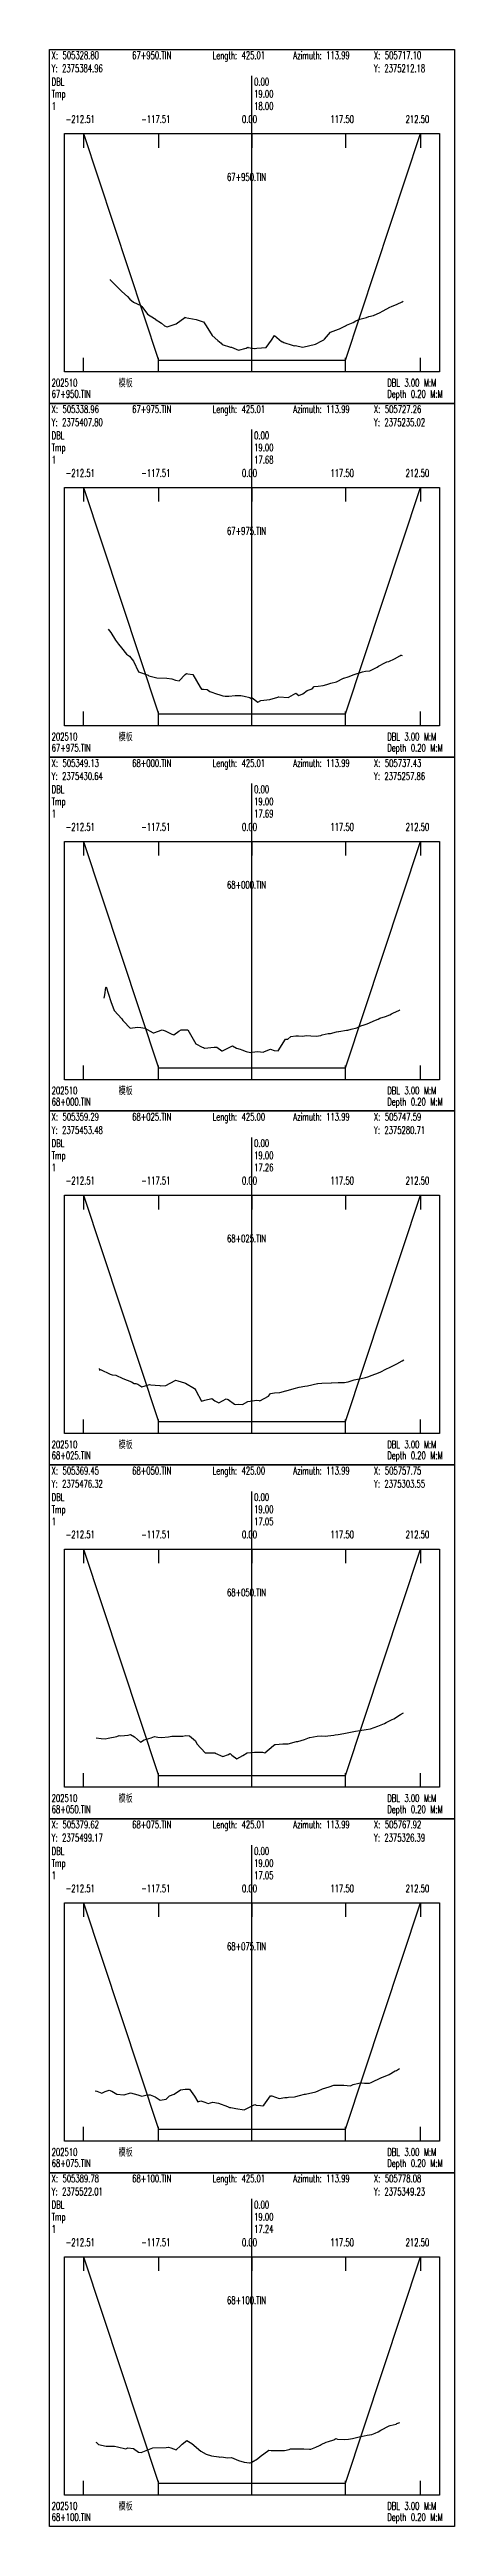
# Model space of a CAD drawing. Extents: x 1 to 171, y -4306 to 0.
# Drawn here: x 1 to 171, y -2227 to -1188 of the extents above; entities that cross this region are included whole.
import ezdxf

# ---------------------------------------------------------------- set-up
doc = ezdxf.new("R2010")
doc.units = 0
doc.header["$MEASUREMENT"] = 0
doc.layers.add('LABELS', color=7, linetype='Continuous')
doc.layers.add('XSECTION', color=7, linetype='Continuous')
doc.styles.get("Standard").update_dxf_attribs({"font": 'txt.shx'})

msp = doc.modelspace()

# ---------------------------------------------------------------- linework, layer by layer
at = {"layer": 'XSECTION', "color": 0, "linetype": 'Continuous'}
for points in [[(1, -1187.8), (171, -1187.8), (171, -1336.3), (1, -1336.3), (1, -1187.8)], [(86, -1323.1), (86, -1198.9)], [(86, -1323.1), (86, -1198.9)], [(7.3, -1223.1), (164.7, -1223.1), (164.7, -1323.1), (7.3, -1323.1), (7.3, -1223.1)], [(15.2, -1223.1), (15.2, -1229)], [(15.2, -1223.1), (46.8, -1318.1)], [(15.2, -1223.1), (46.8, -1318.1)], [(46.8, -1223.1), (46.8, -1229)], [(86, -1223.1), (86, -1229)], [(125.2, -1223.1), (125.2, -1229)], [(125.2, -1318.1), (156.8, -1223.1)], [(125.2, -1318.1), (156.8, -1223.1)], [(156.8, -1223.1), (156.8, -1229)], [(15.2, -1323.1), (15.2, -1317.2)], [(46.8, -1323.1), (46.8, -1317.2)], [(46.8, -1318.1), (86, -1318.1)], [(46.8, -1318.1), (46.8, -1318.1)], [(46.8, -1318.1), (86, -1318.1)], [(86, -1323.1), (86, -1317.2)], [(86, -1318.1), (125.2, -1318.1)], [(86, -1318.1), (125.2, -1318.1)], [(125.2, -1323.1), (125.2, -1317.2)], [(125.2, -1318.1), (125.2, -1318.1)], [(156.8, -1323.1), (156.8, -1317.2)], [(1, -1336.3), (171, -1336.3), (171, -1484.8), (1, -1484.8), (1, -1336.3)], [(86, -1471.6), (86, -1347.3)], [(86, -1471.6), (86, -1347.3)], [(7.3, -1371.6), (164.7, -1371.6), (164.7, -1471.6), (7.3, -1471.6), (7.3, -1371.6)], [(15.2, -1371.6), (15.2, -1377.5)], [(15.2, -1371.6), (46.8, -1466.6)], [(15.2, -1371.6), (46.8, -1466.6)], [(46.8, -1371.6), (46.8, -1377.5)], [(86, -1371.6), (86, -1377.5)], [(125.2, -1371.6), (125.2, -1377.5)], [(125.2, -1466.6), (156.8, -1371.6)], [(125.2, -1466.6), (156.8, -1371.6)], [(156.8, -1371.6), (156.8, -1377.5)], [(15.2, -1471.6), (15.2, -1465.6)], [(46.8, -1471.6), (46.8, -1465.6)], [(46.8, -1466.6), (86, -1466.6)], [(46.8, -1466.6), (46.8, -1466.6)], [(46.8, -1466.6), (86, -1466.6)], [(86, -1471.6), (86, -1465.6)], [(86, -1466.6), (125.2, -1466.6)], [(86, -1466.6), (125.2, -1466.6)], [(125.2, -1471.6), (125.2, -1465.6)], [(125.2, -1466.6), (125.2, -1466.6)], [(156.8, -1471.6), (156.8, -1465.6)], [(1, -1484.8), (171, -1484.8), (171, -1633.2), (1, -1633.2), (1, -1484.8)], [(86, -1620.1), (86, -1495.8)], [(86, -1620.1), (86, -1495.8)], [(7.3, -1520.1), (164.7, -1520.1), (164.7, -1620.1), (7.3, -1620.1), (7.3, -1520.1)], [(15.2, -1520.1), (15.2, -1526)], [(15.2, -1520.1), (46.8, -1615.1)], [(15.2, -1520.1), (46.8, -1615.1)], [(46.8, -1520.1), (46.8, -1526)], [(86, -1520.1), (86, -1526)], [(125.2, -1520.1), (125.2, -1526)], [(125.2, -1615.1), (156.8, -1520.1)], [(125.2, -1615.1), (156.8, -1520.1)], [(156.8, -1520.1), (156.8, -1526)], [(15.2, -1620.1), (15.2, -1614.1)], [(46.8, -1620.1), (46.8, -1614.1)], [(46.8, -1615.1), (86, -1615.1)], [(46.8, -1615.1), (46.8, -1615.1)], [(46.8, -1615.1), (86, -1615.1)], [(86, -1620.1), (86, -1614.1)], [(86, -1615.1), (125.2, -1615.1)], [(86, -1615.1), (125.2, -1615.1)], [(125.2, -1620.1), (125.2, -1614.1)], [(125.2, -1615.1), (125.2, -1615.1)], [(156.8, -1620.1), (156.8, -1614.1)], [(1, -1633.2), (171, -1633.2), (171, -1781.7), (1, -1781.7), (1, -1633.2)], [(86, -1768.5), (86, -1644.3)], [(86, -1768.5), (86, -1644.3)], [(7.3, -1668.5), (164.7, -1668.5), (164.7, -1768.5), (7.3, -1768.5), (7.3, -1668.5)], [(15.2, -1668.5), (15.2, -1674.5)], [(15.2, -1668.5), (46.8, -1763.5)], [(15.2, -1668.5), (46.8, -1763.5)], [(46.8, -1668.5), (46.8, -1674.5)], [(86, -1668.5), (86, -1674.5)], [(125.2, -1668.5), (125.2, -1674.5)], [(125.2, -1763.5), (156.8, -1668.5)], [(125.2, -1763.5), (156.8, -1668.5)], [(156.8, -1668.5), (156.8, -1674.5)], [(15.2, -1768.5), (15.2, -1762.6)], [(46.8, -1768.5), (46.8, -1762.6)], [(46.8, -1763.5), (86, -1763.5)], [(46.8, -1763.5), (46.8, -1763.5)], [(46.8, -1763.5), (86, -1763.5)], [(86, -1768.5), (86, -1762.6)], [(86, -1763.5), (125.2, -1763.5)], [(86, -1763.5), (125.2, -1763.5)], [(125.2, -1768.5), (125.2, -1762.6)], [(125.2, -1763.5), (125.2, -1763.5)], [(156.8, -1768.5), (156.8, -1762.6)], [(1, -1781.7), (171, -1781.7), (171, -1930.2), (1, -1930.2), (1, -1781.7)], [(86, -1917), (86, -1792.8)], [(86, -1917), (86, -1792.8)], [(7.3, -1817), (164.7, -1817), (164.7, -1917), (7.3, -1917), (7.3, -1817)], [(15.2, -1817), (15.2, -1822.9)], [(15.2, -1817), (46.8, -1912)], [(15.2, -1817), (46.8, -1912)], [(46.8, -1817), (46.8, -1822.9)], [(86, -1817), (86, -1822.9)], [(125.2, -1817), (125.2, -1822.9)], [(125.2, -1912), (156.8, -1817)], [(125.2, -1912), (156.8, -1817)], [(156.8, -1817), (156.8, -1822.9)], [(15.2, -1917), (15.2, -1911.1)], [(46.8, -1917), (46.8, -1911.1)], [(46.8, -1912), (86, -1912)], [(46.8, -1912), (46.8, -1912)], [(46.8, -1912), (86, -1912)], [(86, -1917), (86, -1911.1)], [(86, -1912), (125.2, -1912)], [(86, -1912), (125.2, -1912)], [(125.2, -1917), (125.2, -1911.1)], [(125.2, -1912), (125.2, -1912)], [(156.8, -1917), (156.8, -1911.1)], [(1, -1930.2), (171, -1930.2), (171, -2078.7), (1, -2078.7), (1, -1930.2)], [(86, -2065.5), (86, -1941.3)], [(86, -2065.5), (86, -1941.3)], [(7.3, -1965.5), (164.7, -1965.5), (164.7, -2065.5), (7.3, -2065.5), (7.3, -1965.5)], [(15.2, -1965.5), (15.2, -1971.4)], [(15.2, -1965.5), (46.8, -2060.5)], [(15.2, -1965.5), (46.8, -2060.5)], [(46.8, -1965.5), (46.8, -1971.4)], [(86, -1965.5), (86, -1971.4)], [(125.2, -1965.5), (125.2, -1971.4)], [(125.2, -2060.5), (156.8, -1965.5)], [(125.2, -2060.5), (156.8, -1965.5)], [(156.8, -1965.5), (156.8, -1971.4)], [(15.2, -2065.5), (15.2, -2059.5)], [(46.8, -2065.5), (46.8, -2059.5)], [(46.8, -2060.5), (86, -2060.5)], [(46.8, -2060.5), (46.8, -2060.5)], [(46.8, -2060.5), (86, -2060.5)], [(86, -2065.5), (86, -2059.5)], [(86, -2060.5), (125.2, -2060.5)], [(86, -2060.5), (125.2, -2060.5)], [(125.2, -2065.5), (125.2, -2059.5)], [(125.2, -2060.5), (125.2, -2060.5)], [(156.8, -2065.5), (156.8, -2059.5)], [(1, -2078.7), (171, -2078.7), (171, -2227.1), (1, -2227.1), (1, -2078.7)], [(86, -2214), (86, -2089.7)], [(86, -2214), (86, -2089.7)], [(7.3, -2114), (164.7, -2114), (164.7, -2214), (7.3, -2214), (7.3, -2114)], [(15.2, -2114), (15.2, -2119.9)], [(15.2, -2114), (46.8, -2209)], [(15.2, -2114), (46.8, -2209)], [(46.8, -2114), (46.8, -2119.9)], [(86, -2114), (86, -2119.9)], [(125.2, -2114), (125.2, -2119.9)], [(125.2, -2209), (156.8, -2114)], [(125.2, -2209), (156.8, -2114)], [(156.8, -2114), (156.8, -2119.9)], [(15.2, -2214), (15.2, -2208)], [(46.8, -2214), (46.8, -2208)], [(46.8, -2209), (86, -2209)], [(46.8, -2209), (46.8, -2209)], [(46.8, -2209), (86, -2209)], [(86, -2214), (86, -2208)], [(86, -2209), (125.2, -2209)], [(86, -2209), (125.2, -2209)], [(125.2, -2214), (125.2, -2208)], [(125.2, -2209), (125.2, -2209)], [(156.8, -2214), (156.8, -2208)]]:
    msp.add_lwpolyline(points, dxfattribs=at)
at = {"layer": 'XSECTION', "color": 1, "linetype": 'Continuous'}
for points in [[(26.4, -1284.3), (26.5, -1284.4), (30.1, -1288.1), (30.5, -1288.5), (31.4, -1289.3), (33.8, -1291.5), (34.7, -1292.6), (36.3, -1293.8), (39.4, -1295.2), (39.5, -1295.3), (39.7, -1295.6), (42.2, -1298.8), (45.1, -1300.7), (45.3, -1300.8), (45.4, -1300.9), (48, -1302.7), (49.3, -1303.8), (50.4, -1304.2), (51.7, -1303.8), (54.2, -1302.9), (57.8, -1300.2), (58, -1300.1), (58, -1300.2), (62.6, -1301.1), (65.1, -1301.9), (65.6, -1302.1), (66.7, -1303.8), (69.3, -1307.8), (71.6, -1309.9), (73, -1311), (73.5, -1311.6), (77, -1312.7), (77.4, -1312.7), (80.4, -1314), (83.5, -1313.1), (84.2, -1312.7), (84.4, -1312.8), (87.1, -1313.3), (87.4, -1313.2), (88, -1313.1), (92, -1312.9), (94.2, -1309.8), (95.5, -1307.8), (98.4, -1310.3), (98.5, -1310.5), (98.6, -1310.3), (99.4, -1310.7), (102.8, -1311.9), (103.7, -1312.1), (104.1, -1312), (107.4, -1312.7), (107.4, -1312.7), (112.6, -1311.4), (115.3, -1310.1), (116.1, -1309.6), (116.4, -1309.4), (119, -1306.4), (121.2, -1305.6), (122.3, -1305.2), (122.8, -1305), (125.2, -1303.7), (125.7, -1303.5), (128.5, -1302.3), (129.6, -1301.7), (131.3, -1301), (134, -1300.2), (135.1, -1299.9), (137, -1299.4), (138.5, -1298.7), (139.5, -1298.3), (141.1, -1297.5), (143.8, -1295.9), (144.5, -1295.6), (146.9, -1294.6), (149, -1293.7), (149.5, -1293.4)], [(25.6, -1431.1), (26.8, -1432.4), (28.7, -1435.6), (29.9, -1437.3), (31.2, -1438.9), (33.3, -1441.5), (34.6, -1442.4), (36.3, -1444.5), (38.4, -1449), (42.4, -1450.4), (42.5, -1450.5), (42.7, -1450.6), (43.3, -1450.8), (46.1, -1451.5), (50.2, -1451.6), (52.3, -1451.9), (53.9, -1452.5), (55.4, -1452.7), (58, -1450.1), (58.5, -1449.7), (59, -1449.8), (61.1, -1450.1), (64.2, -1455.4), (64.8, -1456.2), (65.6, -1456.2), (67.2, -1456.4), (68.3, -1457.2), (71.5, -1458.3), (72.1, -1458.5), (73.7, -1459), (74.7, -1459.1), (76.3, -1459.1), (78.9, -1458.9), (81.3, -1458.9), (82.7, -1459.1), (85.1, -1459.7), (85.7, -1460.1), (86.1, -1459.9), (88.5, -1461.6), (89.7, -1460.9), (93.5, -1460.6), (96.8, -1459.6), (97.1, -1459.4), (97.2, -1459.4), (101.3, -1459.7), (101.3, -1459.7), (101.4, -1459.6), (104.4, -1457.9), (105.7, -1458.8), (107.3, -1458.2), (109.2, -1456.7), (111.2, -1456.1), (112.1, -1455.1), (113.8, -1455), (115.9, -1454.6), (117.4, -1454.2), (119.1, -1453.7), (121.5, -1453.1), (124.4, -1451.6), (124.6, -1451.6), (126.4, -1451.1), (128.9, -1450.1), (128.9, -1450.1), (128.9, -1450.1), (132.4, -1448.9), (133.7, -1448.6), (135.4, -1448.5), (138.5, -1447), (139.1, -1446.6), (141.8, -1445.1), (142.6, -1444.7), (143.4, -1444.6), (145.8, -1443.5), (148.1, -1442.2), (148.5, -1442), (148.6, -1442), (149, -1442.1)], [(23.9, -1585.9), (24.2, -1584.4), (24.6, -1581.4), (24.8, -1581.1), (26.7, -1587.3), (28.1, -1591.1), (31.4, -1594.6), (31.8, -1595.3), (32.1, -1595.5), (34.8, -1598.5), (37.9, -1598), (39.4, -1598.2), (41, -1598.5), (44.5, -1600.4), (44.6, -1600.4), (44.8, -1600.4), (48.3, -1599.1), (49.6, -1599.6), (52.4, -1601), (53.2, -1601.3), (55.3, -1599.7), (56.3, -1599.1), (59, -1599.1), (59.1, -1599.1), (59.1, -1599.2), (62.4, -1605), (65.1, -1606.4), (65.7, -1606.6), (66.1, -1606.8), (70.1, -1606.4), (71.3, -1606.4), (73.4, -1608), (73.5, -1608), (73.5, -1608), (73.6, -1608), (77.8, -1605.9), (79.5, -1606.8), (81, -1607.2), (81.8, -1607.5), (83.5, -1608.2), (85.4, -1608.7), (86, -1608.5), (88.4, -1608.2), (90.7, -1608.5), (91.3, -1608.3), (93.7, -1607.3), (95.3, -1607.8), (97, -1608), (100, -1603), (101, -1603), (102.3, -1601.9), (104.4, -1601.6), (105.5, -1601.7), (107, -1601.8), (109, -1601.5), (110.7, -1601.7), (113, -1601.8), (114.9, -1601.5), (115.4, -1601.3), (118, -1600.7), (119, -1600.7), (121.5, -1600), (122.3, -1599.8), (122.5, -1599.8), (125.7, -1599.3), (126.2, -1599.3), (127.6, -1598.9), (130, -1598.3), (131.7, -1597.5), (132.1, -1597.4), (132.6, -1597.2), (134.4, -1596.7), (137.8, -1595.1), (138.9, -1594.7), (139.6, -1594.2), (142, -1593.5), (143.9, -1592.9), (144.5, -1592.5), (145.1, -1592.2), (147.9, -1590.9), (148, -1590.8), (148, -1590.8)], [(21.8, -1741.3), (21.9, -1741.4), (22, -1741.9), (22.4, -1741.7), (26.5, -1743.6), (27.3, -1743.9), (28.8, -1744.1), (31.8, -1745.5), (35.4, -1746.8), (36.6, -1747.6), (37.3, -1747.6), (38.1, -1747.8), (39.7, -1749), (43, -1748), (43.6, -1748.1), (45.3, -1748.2), (47.3, -1748.4), (47.6, -1748.6), (49.8, -1748.4), (53.7, -1746.3), (53.9, -1746.2), (54.8, -1746.4), (57.7, -1747.3), (58.1, -1747.4), (61.9, -1749.7), (62, -1749.8), (62.4, -1750.5), (64.8, -1754.9), (66.2, -1754.6), (69.1, -1753.9), (70.4, -1754.8), (72.1, -1755.7), (75.2, -1754), (76, -1754.3), (78.6, -1756.2), (79.1, -1756.3), (80.4, -1756.2), (82, -1756.3), (84.2, -1755.1), (85.3, -1754.9), (88, -1754.6), (89, -1754.7), (89.3, -1754.8), (92.9, -1752.8), (93.7, -1751.7), (95.4, -1751.5), (97.7, -1751.3), (100.2, -1750.6), (100.4, -1750.6), (103.7, -1749.6), (105.8, -1749.1), (108.2, -1748.7), (109.3, -1748.6), (113.5, -1747.5), (113.6, -1747.5), (115.3, -1747.4), (119.2, -1747.3), (119.2, -1747.3), (119.4, -1747.3), (122.2, -1747.2), (124.8, -1747.1), (125.6, -1747), (126.4, -1746.9), (128.9, -1746), (130.3, -1745.7), (131.8, -1745.4), (133.7, -1745.1), (134.6, -1744.8), (136.5, -1744.1), (139.1, -1743.1), (140.1, -1742.7), (142.2, -1741.6), (142.8, -1741.2), (143.4, -1741), (145.7, -1739.8), (146.8, -1739.3), (149, -1738.1), (149.7, -1737.6)], [(20.6, -1896.2), (20.6, -1896.2), (20.6, -1896.2), (22.7, -1896.5), (24.4, -1896.7), (25.6, -1896.3), (29.2, -1895.7), (30.2, -1895.2), (30.9, -1895.4), (34, -1895.1), (35, -1894.9), (36.7, -1895.8), (39.2, -1898.1), (40.8, -1897.1), (43.7, -1896.2), (45.1, -1895.7), (46.5, -1895.9), (48, -1896.1), (50.9, -1895.8), (52.4, -1895.6), (53, -1895.5), (54, -1895.5), (56.1, -1895.6), (56.9, -1895.5), (58.2, -1895.2), (59.8, -1895.4), (62.3, -1897.5), (62.9, -1898.8), (66.3, -1902.5), (67.7, -1902.5), (70.5, -1902.5), (70.6, -1902.6), (73.7, -1904), (76.1, -1903.2), (76.7, -1902.8), (77, -1902.9), (77.6, -1903.5), (79.7, -1905), (82.1, -1903.6), (84, -1902.5), (87, -1902.2), (88.2, -1902.3), (90.4, -1902.3), (91.4, -1902.5), (95, -1899.4), (95.6, -1899), (95.9, -1899), (99, -1898.8), (100.9, -1898.7), (101.2, -1898.7), (104.7, -1897.8), (105.3, -1897.7), (108.1, -1896.9), (110.2, -1896.1), (110.3, -1896.1), (110.3, -1896.1), (113.4, -1895.5), (115.3, -1895.4), (117, -1895.5), (117.9, -1895.4), (120.4, -1895.1), (120.9, -1895), (122.2, -1894.8), (124.5, -1894.4), (125.9, -1894.1), (129.5, -1893.5), (131.3, -1893.2), (133.9, -1892.7), (135.8, -1892.4), (138.8, -1891.4), (139.5, -1891.1), (141.6, -1890.2), (142.3, -1889.8), (144.8, -1888.6), (145.5, -1888.3), (148.4, -1886.4), (149.6, -1885.8)], [(20.2, -2044.3), (20.9, -2044.5), (22.9, -2045.3), (24.3, -2044.6), (26, -2044), (27.1, -2044.5), (29.3, -2045.7), (32.2, -2046), (32.3, -2046), (32.3, -2046), (35, -2045.2), (38.1, -2046), (39.7, -2046.6), (41.5, -2046.1), (42.6, -2046), (43.2, -2046), (45.4, -2046.8), (47.5, -2048.3), (50, -2047.9), (51.4, -2046.5), (53.3, -2045.7), (56, -2043.9), (57.9, -2043.7), (59.8, -2043.6), (61.8, -2046.6), (63.3, -2048.9), (64.5, -2048.5), (66.2, -2049.1), (67.6, -2049.6), (69.5, -2049.1), (71.9, -2049.5), (75.7, -2050.9), (76.6, -2051.3), (77.1, -2051.3), (79.2, -2051.7), (82.7, -2052.3), (83.8, -2051.8), (87.2, -2050.1), (87.8, -2050.3), (89.6, -2050.5), (90.6, -2050.7), (90.9, -2050.4), (93.7, -2046.4), (94.3, -2046.5), (97.4, -2047.6), (99.8, -2047.2), (100.7, -2047.1), (101.3, -2047), (103.9, -2046.8), (104.4, -2046.7), (106, -2046.3), (108, -2045.8), (108.5, -2045.7), (112.8, -2044.7), (113.8, -2044.3), (115.6, -2043.5), (118.4, -2042.7), (120.3, -2042), (123.1, -2042), (123.5, -2042), (123.8, -2042), (124.6, -2042), (127.3, -2042.2), (128.5, -2041.7), (130.9, -2041.2), (132.1, -2041), (133.2, -2041.1), (135.3, -2041.1), (136, -2040.9), (140.4, -2038.8), (140.5, -2038.8), (143.6, -2037.5), (146.1, -2036), (146.6, -2035.8), (147.9, -2035)], [(20.5, -2191.8), (20.7, -2191.9), (21.4, -2192.6), (21.4, -2192.6), (21.5, -2192.7), (24.8, -2193.4), (27.8, -2193.5), (28.3, -2193.5), (29.6, -2193.7), (33, -2194.5), (33.9, -2194.1), (36.3, -2194.4), (38.4, -2195.9), (39.5, -2196.1), (44.4, -2194.2), (44.4, -2194.2), (44.4, -2194.2), (50, -2194), (51, -2193.9), (51.9, -2194.2), (54.1, -2195), (56, -2193.3), (56.7, -2192.6), (58.6, -2191.1), (60.8, -2192.3), (64.5, -2195.6), (66.7, -2196.8), (69, -2197.5), (72.1, -2197.9), (72.4, -2198), (73, -2197.9), (75.8, -2198.4), (77.4, -2198.2), (80.4, -2199.4), (82.7, -2200.1), (84.9, -2200.5), (85.3, -2200.5), (85.9, -2200.2), (88.3, -2198.7), (89.4, -2197.8), (93, -2195.1), (94.1, -2195.3), (98.4, -2195.3), (99.6, -2195.3), (101.6, -2194.8), (102.2, -2194.6), (103.2, -2194.5), (106.2, -2194.5), (107.8, -2194.5), (110.1, -2194.7), (110.7, -2194.7), (112.8, -2193.8), (114.4, -2193.1), (114.6, -2193), (115.1, -2192.8), (117.2, -2191.8), (118.1, -2191.5), (120.3, -2190.8), (121.2, -2190.3), (121.9, -2190.5), (124.7, -2190.6), (126.5, -2190.5), (128.2, -2190.2), (131, -2189.5), (132.4, -2189.2), (133.1, -2189.1), (134.4, -2188.9), (136.3, -2188.6), (137.7, -2188), (139, -2187.4), (140.1, -2186.7), (143.6, -2184.9), (144, -2184.8), (146.5, -2184.2), (146.8, -2184), (148.1, -2183.5)]]:
    msp.add_lwpolyline(points, dxfattribs=at)

# ---------------------------------------------------------------- texts
at = {"layer": 'LABELS', "color": 0, "width": 0.666667}
for s, height, p in [('Y: 2375384.96', 3.148, (1.9, -1197.3)), ('X: 505328.80', 3.148, (1.9, -1191.8)), ('67+950.TIN', 3.15, (35.7, -1191.8)), ('Length: 425.01', 3.148, (69.5, -1191.8)), ('Azimuth: 113.99', 3.148, (103.3, -1191.8)), ('Y: 2375212.18', 3.148, (137.2, -1197.3)), ('X: 505717.10', 3.148, (137.2, -1191.8)), ('Tmp', 3.15, (1.9, -1208)), ('DBL', 3.15, (1.9, -1202.9)), ('0.00', 3.15, (86.9, -1202.9)), ('0.00', 3.15, (86.9, -1202.9)), ('19.00', 3.15, (86.9, -1208)), ('19.00', 3.15, (86.9, -1208)), ('-212.51', 3.15, (7.8, -1218.6)), ('-117.51', 3.15, (39.5, -1218.6)), ('0.00', 3.15, (81.8, -1218.6)), ('117.50', 3.15, (118.9, -1218.6)), ('212.50', 3.15, (150.5, -1218.6)), ('67+950.TIN', 3.15, (75.5, -1242.9)), ('模板', 3.15, (30, -1329.2)), ('DBL 3.00 M:M', 3.148, (142.8, -1329.2)), ('X: 505338.96', 3.148, (1.9, -1340.3)), ('67+950.TIN', 3.15, (1.9, -1333.9)), ('67+975.TIN', 3.15, (35.7, -1340.3)), ('Length: 425.01', 3.148, (69.5, -1340.3)), ('Azimuth: 113.99', 3.148, (103.3, -1340.3)), ('X: 505727.26', 3.148, (137.2, -1340.3)), ('Depth 0.20 M:M', 3.148, (142.8, -1333.9)), ('Y: 2375407.80', 3.148, (1.9, -1345.8)), ('DBL', 3.15, (1.9, -1351.3)), ('0.00', 3.15, (86.9, -1351.3)), ('0.00', 3.15, (86.9, -1351.3)), ('Y: 2375235.02', 3.148, (137.2, -1345.8)), ('Tmp', 3.15, (1.9, -1356.4)), ('19.00', 3.15, (86.9, -1356.4)), ('19.00', 3.15, (86.9, -1356.4)), ('-212.51', 3.15, (7.8, -1367.1)), ('-117.51', 3.15, (39.5, -1367.1)), ('0.00', 3.15, (81.8, -1367.1)), ('117.50', 3.15, (118.9, -1367.1)), ('212.50', 3.15, (150.5, -1367.1)), ('67+975.TIN', 3.15, (75.5, -1391.4)), ('模板', 3.15, (30, -1477.7)), ('DBL 3.00 M:M', 3.148, (142.8, -1477.7)), ('X: 505349.13', 3.148, (1.9, -1488.8)), ('67+975.TIN', 3.15, (1.9, -1482.4)), ('68+000.TIN', 3.15, (35.7, -1488.8)), ('Length: 425.01', 3.148, (69.5, -1488.8)), ('Azimuth: 113.99', 3.148, (103.3, -1488.8)), ('X: 505737.43', 3.148, (137.2, -1488.8)), ('Depth 0.20 M:M', 3.148, (142.8, -1482.4)), ('Y: 2375430.64', 3.148, (1.9, -1494.3)), ('Y: 2375257.86', 3.148, (137.2, -1494.3)), ('Tmp', 3.15, (1.9, -1504.9)), ('DBL', 3.15, (1.9, -1499.8)), ('0.00', 3.15, (86.9, -1499.8)), ('0.00', 3.15, (86.9, -1499.8)), ('19.00', 3.15, (86.9, -1504.9)), ('19.00', 3.15, (86.9, -1504.9)), ('-212.51', 3.15, (7.8, -1515.6)), ('-117.51', 3.15, (39.5, -1515.6)), ('0.00', 3.15, (81.8, -1515.6)), ('117.50', 3.15, (118.9, -1515.6)), ('212.50', 3.15, (150.5, -1515.6)), ('68+000.TIN', 3.15, (75.5, -1539.9)), ('68+000.TIN', 3.15, (1.9, -1630.9)), ('模板', 3.15, (30, -1626.2)), ('DBL 3.00 M:M', 3.148, (142.8, -1626.2)), ('Depth 0.20 M:M', 3.148, (142.8, -1630.9)), ('Y: 2375453.48', 3.148, (1.9, -1642.8)), ('X: 505359.29', 3.148, (1.9, -1637.2)), ('68+025.TIN', 3.15, (35.7, -1637.2)), ('Length: 425.00', 3.148, (69.5, -1637.2)), ('Azimuth: 113.99', 3.148, (103.3, -1637.2)), ('Y: 2375280.71', 3.148, (137.2, -1642.8)), ('X: 505747.59', 3.148, (137.2, -1637.2)), ('Tmp', 3.15, (1.9, -1653.4)), ('DBL', 3.15, (1.9, -1648.3)), ('0.00', 3.15, (86.9, -1648.3)), ('0.00', 3.15, (86.9, -1648.3)), ('19.00', 3.15, (86.9, -1653.4)), ('19.00', 3.15, (86.9, -1653.4)), ('-212.51', 3.15, (7.8, -1664)), ('-117.51', 3.15, (39.5, -1664)), ('0.00', 3.15, (81.8, -1664)), ('117.50', 3.15, (118.9, -1664)), ('212.50', 3.15, (150.5, -1664)), ('68+025.TIN', 3.15, (75.5, -1688.3)), ('68+025.TIN', 3.15, (1.9, -1779.3)), ('模板', 3.15, (30, -1774.7)), ('DBL 3.00 M:M', 3.148, (142.8, -1774.7)), ('Depth 0.20 M:M', 3.148, (142.8, -1779.3)), ('X: 505369.45', 3.148, (1.9, -1785.7)), ('68+050.TIN', 3.15, (35.7, -1785.7)), ('Length: 425.00', 3.148, (69.5, -1785.7)), ('Azimuth: 113.99', 3.148, (103.3, -1785.7)), ('X: 505757.75', 3.148, (137.2, -1785.7)), ('Y: 2375476.32', 3.148, (1.9, -1791.2)), ('DBL', 3.15, (1.9, -1796.8)), ('0.00', 3.15, (86.9, -1796.8)), ('0.00', 3.15, (86.9, -1796.8)), ('Y: 2375303.55', 3.148, (137.2, -1791.2)), ('Tmp', 3.15, (1.9, -1801.9)), ('19.00', 3.15, (86.9, -1801.9)), ('19.00', 3.15, (86.9, -1801.9)), ('-212.51', 3.15, (7.8, -1812.5)), ('-117.51', 3.15, (39.5, -1812.5)), ('0.00', 3.15, (81.8, -1812.5)), ('117.50', 3.15, (118.9, -1812.5)), ('212.50', 3.15, (150.5, -1812.5)), ('68+050.TIN', 3.15, (75.5, -1836.8)), ('模板', 3.15, (30, -1923.1)), ('DBL 3.00 M:M', 3.148, (142.8, -1923.1)), ('X: 505379.62', 3.148, (1.9, -1934.2)), ('68+050.TIN', 3.15, (1.9, -1927.8)), ('68+075.TIN', 3.15, (35.7, -1934.2)), ('Length: 425.01', 3.148, (69.5, -1934.2)), ('Azimuth: 113.99', 3.148, (103.3, -1934.2)), ('X: 505767.92', 3.148, (137.2, -1934.2)), ('Depth 0.20 M:M', 3.148, (142.8, -1927.8)), ('Y: 2375499.17', 3.148, (1.9, -1939.7)), ('DBL', 3.15, (1.9, -1945.3)), ('0.00', 3.15, (86.9, -1945.3)), ('0.00', 3.15, (86.9, -1945.3)), ('Y: 2375326.39', 3.148, (137.2, -1939.7)), ('Tmp', 3.15, (1.9, -1950.4)), ('19.00', 3.15, (86.9, -1950.4)), ('19.00', 3.15, (86.9, -1950.4)), ('-212.51', 3.15, (7.8, -1961)), ('-117.51', 3.15, (39.5, -1961)), ('0.00', 3.15, (81.8, -1961)), ('117.50', 3.15, (118.9, -1961)), ('212.50', 3.15, (150.5, -1961)), ('68+075.TIN', 3.15, (75.5, -1985.3)), ('模板', 3.15, (30, -2071.6)), ('68+075.TIN', 3.15, (1.9, -2076.3)), ('DBL 3.00 M:M', 3.148, (142.8, -2071.6)), ('Depth 0.20 M:M', 3.148, (142.8, -2076.3)), ('Y: 2375522.01', 3.148, (1.9, -2088.2)), ('X: 505389.78', 3.148, (1.9, -2082.7)), ('68+100.TIN', 3.15, (35.7, -2082.7)), ('Length: 425.01', 3.148, (69.5, -2082.7)), ('Azimuth: 113.99', 3.148, (103.3, -2082.7)), ('Y: 2375349.23', 3.148, (137.2, -2088.2)), ('X: 505778.08', 3.148, (137.2, -2082.7)), ('Tmp', 3.15, (1.9, -2098.8)), ('DBL', 3.15, (1.9, -2093.7)), ('0.00', 3.15, (86.9, -2093.7)), ('0.00', 3.15, (86.9, -2093.7)), ('19.00', 3.15, (86.9, -2098.8)), ('19.00', 3.15, (86.9, -2098.8)), ('-212.51', 3.15, (7.8, -2109.5)), ('-117.51', 3.15, (39.5, -2109.5)), ('0.00', 3.15, (81.8, -2109.5)), ('117.50', 3.15, (118.9, -2109.5)), ('212.50', 3.15, (150.5, -2109.5)), ('68+100.TIN', 3.15, (75.5, -2133.8)), ('68+100.TIN', 3.15, (1.9, -2224.8)), ('模板', 3.15, (30, -2220.1)), ('DBL 3.00 M:M', 3.148, (142.8, -2220.1)), ('Depth 0.20 M:M', 3.148, (142.8, -2224.8))]:
    msp.add_text(s, height=height, dxfattribs=at).set_placement(p)
at = {"layer": 'LABELS', "color": 1, "width": 0.666667}
for s, p in [('1', (1.9, -1213.1)), ('18.00', (86.9, -1213.1)), ('18.00', (86.9, -1213.1)), ('202510', (1.9, -1329.2)), ('1', (1.9, -1361.5)), ('17.68', (86.9, -1361.5)), ('17.68', (86.9, -1361.5)), ('202510', (1.9, -1477.7)), ('1', (1.9, -1510)), ('17.69', (86.9, -1510)), ('17.69', (86.9, -1510)), ('202510', (1.9, -1626.2)), ('1', (1.9, -1658.5)), ('17.26', (86.9, -1658.5)), ('17.26', (86.9, -1658.5)), ('202510', (1.9, -1774.7)), ('1', (1.9, -1807)), ('17.05', (86.9, -1807)), ('17.05', (86.9, -1807)), ('202510', (1.9, -1923.1)), ('1', (1.9, -1955.5)), ('17.05', (86.9, -1955.5)), ('17.05', (86.9, -1955.5)), ('202510', (1.9, -2071.6)), ('1', (1.9, -2103.9)), ('17.24', (86.9, -2103.9)), ('17.24', (86.9, -2103.9)), ('202510', (1.9, -2220.1))]:
    msp.add_text(s, height=3.15, dxfattribs=at).set_placement(p)

doc.saveas('drawing.dxf')
